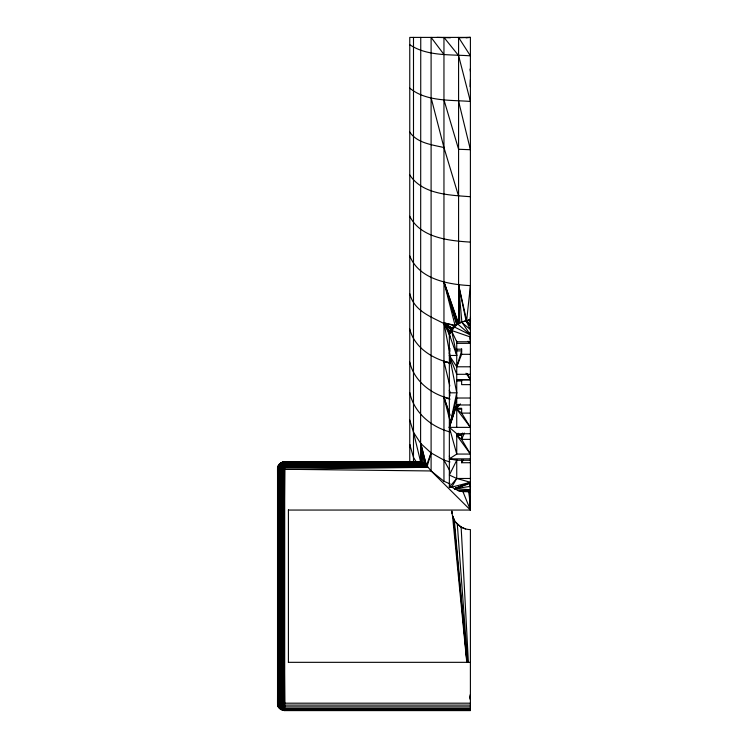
<?xml version="1.0" encoding="UTF-8"?>
<svg xmlns="http://www.w3.org/2000/svg" width="748" height="748" viewBox="0 0 748 748"><rect width="100%" height="100%" fill="white"/><g stroke="black" fill="none" stroke-linecap="round" stroke-linejoin="round"><path stroke-width="1.12" d="M470.399 460.263L456.738 460.263L449.352 458.861L456.738 454.064L449.352 427.36L456.738 392.822L449.352 355.459L456.738 355.459L449.352 334.468L454.457 327.026L458.58 323.388L458.58 37.4L470.399 55.848C450.268 54.324 427.155 56.437 409.764 44.712M451.998 513.409L451.876 511.071C451.857 520.954 460.45 529.678 470.399 529.584L470.399 710.6L284.689 710.6C280.846 710.637 276.956 707.187 277.536 703.185L278.256 469.183C277.704 465.228 280.565 461.572 284.689 461.75L420.6 461.787C425.247 463.012 428.202 467.472 431.1 470.959L470.399 510.052L470.399 37.4L409.764 37.4L409.764 461.75M420.75 37.4L420.6 461.787L284.689 462.002L281.903 463.695L280.977 469.183L280.977 703.185L278.256 706.897L277.536 705.102L277.536 467.266L279.443 463.947L282.482 466.986L282.772 469.183L280.977 703.185L281.903 708.674L284.689 710.348L279.443 708.431L277.536 703.185L470.399 703.185M279.443 708.431L282.482 705.383L282.772 703.185L284.689 469.183L427.192 467.304M470.436 319.228L470.399 321.677L470.483 318.115M470.109 86.581L470.399 79.587M470.099 485.77L470.146 484.685L470.399 490.501L457.935 490.501L451.717 487.144L449.352 487.144L449.352 332.149L451.886 328.054L453.223 327.521L451.886 328.054C436.804 318.19 414.654 313.889 409.764 293.627M470.399 488.481L470.483 486.359L454.457 488.725L470.399 482.292L456.738 478.477L449.352 475.045L456.738 460.263M470.127 322.706L470.399 317.171M456.738 355.459L451.586 330.476L451.764 328.213L443.957 322.874L449.875 354.15M468.678 319.798L470.483 320.359L470.399 325.754L466.649 320.696L470.399 285.624C448.071 284.492 419.039 279.219 409.764 255.938M449.978 348.465L449.352 353.065L449.922 358.872M470.399 705.102L284.689 705.102L282.772 703.185L280.977 469.183L278.256 465.471L277.536 469.183L278.583 706.654L282.772 710.348L470.399 710.348M470.399 486.565L470.399 483.283L454.457 488.725L470.399 489.716M449.819 350.793L449.352 353.065L449.838 355.291M470.399 433.737L456.738 433.737L449.352 427.36L456.738 398.02L470.399 398.02M282.772 710.348L284.689 708.431L470.399 708.431M461.638 409.203L456.738 409.203L461.638 413.111L470.399 427.379L449.352 427.36L456.738 404.425M449.352 427.36L456.738 404.977L470.399 404.977M409.764 420.049L413.494 432.307L420.75 443.48L423.059 462.741L284.689 463.947L282.809 464.658L280.163 467.285L279.443 469.183L279.443 703.185L281.332 706.533L284.689 708.431M461.638 348.849L461.638 354.309L456.738 366.791L470.399 366.791M470.399 413.111L461.638 413.111L461.638 408.296L456.738 408.296L458.365 404.275M470.399 706.897L284.689 706.897L281.903 708.674L278.583 706.654L277.536 705.102L279.443 703.185L280.977 469.183L282.482 466.986L427.192 466.256L431.1 452.951L426.454 465.471L284.689 465.471L282.809 464.658L283.595 462.862L421.629 461.993L420.75 443.48L431.1 452.951L443.957 460.114L449.997 461.974M456.738 433.737L456.738 454.064L470.399 454.064L461.638 439.375L464.405 433.073M277.536 703.185L279.2 705.972L284.689 706.897L282.482 705.383L280.977 703.185L279.443 469.183L277.789 467.35L278.583 465.714L282.772 462.002L421.629 461.993M450.259 484.031L443.957 481.254L431.1 470.959L277.536 469.183L280.406 464.901L281.903 463.695L282.809 464.658M470.399 439.375L461.638 439.375L461.638 434.934L462.731 432.999M470.399 462.731L461.638 462.731L463.386 459.908M280.977 709.637L281.903 708.674M456.738 408.296L460.329 403.855M449.352 487.144L456.738 478.477L456.738 459.506M458.253 433.214L456.738 434.934L461.638 434.934M282.772 703.185L282.772 469.183L284.689 467.266L426.454 465.471L420.75 443.48L424.696 463.938L284.689 465.471L279.2 466.406M451.97 328.026C456.757 322.706 463.882 321.481 470.399 319.555M450.062 336.394L443.957 322.874L454.457 325.698L459.814 322.781L458.58 284.885L466.649 320.696L470.483 320.359L468.557 319.854M449.931 333.945L443.957 322.874L455.055 325.361L460.095 322.659L466.079 320.77L470.399 325.754L466.565 320.733M282.482 466.986L284.689 465.471L426.238 465.284L420.75 443.48M458.58 323.388L443.957 281.968L456.654 324.408L461.853 322.089L458.58 284.885L466.079 320.77L470.399 329.606L461.31 322.07M279.443 463.947L284.689 462.002M278.359 468.098L280.163 467.285M470.399 482.488L454.457 488.725L470.399 482.703M277.517 705.102L278.256 706.897M466.649 320.696L470.399 325.754L466.294 320.77M470.399 482.292L451.717 487.144L456.738 478.477L470.399 478.477M282.482 705.383L284.689 705.102M466.079 37.811L470.399 37.4L458.206 37.793M424.696 463.938L284.689 463.947L283.595 462.862L280.977 462.75M461.853 322.089L470.399 334.917L457.935 324.202L456.906 324.249L443.957 281.968L455.055 325.361M456.738 380.966L461.638 380.956M470.399 341.78L456.738 341.78L450.894 329.447L443.957 322.874L450.016 331.99M456.738 343.341L470.399 343.341L469.146 341.415M456.738 349.194L461.638 349.194M456.738 350.887L461.638 350.887L456.738 366.791L449.352 355.459L456.738 374.309L470.399 374.309M461.638 354.309L470.399 354.309M456.738 379.61L470.399 379.61L467.472 373.617M456.738 379.9L470.399 379.9M470.399 384.64L461.638 384.64L461.638 379.9M449.352 392.822L456.738 392.822M470.399 454.064L456.738 435.308L461.638 435.308M449.352 458.861L470.399 458.861M284.689 462.75L423.059 462.741M284.689 467.266L428.193 467.304M449.352 486.855L452.39 486.855M462.956 491.67L457.935 490.501L470.399 491.707L462.956 491.67L470.399 510.052L288.41 510.052M288.41 662.326L470.399 662.326M470.399 709.637L284.689 709.637L281.22 709.3L279.2 705.972M436.982 37.4L450.399 37.774M409.764 88.142C426.182 101.765 450.212 99.83 470.399 101.457L458.58 55.558L443.957 37.4L443.957 481.254M409.764 174.929C422.274 194.433 449.511 195.125 470.399 196.715M470.399 242.109C448.865 240.734 420.535 237.883 409.764 216.284M457.935 490.501L468.987 491.679L470.399 510.052L469.202 491.679M458.58 196.163L443.957 147.543C431.989 144.757 417.206 143.139 409.764 132.106M449.613 398.525C431.418 394.43 413.953 381.022 409.764 362.144M409.764 329.12C414.401 347.736 432.774 358.993 450.455 362.995M449.819 385.921L443.957 361.387L449.38 362.836M470.024 334.786L470.071 332.673M449.997 431.951C431.072 426.958 413.672 412.326 409.764 392.522M443.957 361.387L449.389 363.042M449.997 399.208L443.957 397.244L449.903 420.591M451.586 330.476L451.586 328.409L443.957 322.874L451.586 330.476L470.399 336.993M277.789 467.35L278.583 465.714L280.406 464.901L281.22 463.077L281.903 463.695M420.6 461.787L413.494 432.307M456.205 522.74L461.133 527.097L465.593 528.958M278.359 704.279L280.163 705.074M470.399 334.917L454.457 327.026L454.457 325.698M283.595 462.862L282.772 462.002M456.738 435.308L461.638 439.375M468.005 341.21L470.399 343.341M466.78 662.279L452.531 515.877L454.363 520.337L467.061 662.242M443.957 54.473L431.1 37.4L431.1 470.959M456.738 409.203L470.399 427.379M466.013 373.224L470.399 379.61M416.15 461.75L413.494 457.439L409.764 444.555L410.381 447.996M443.957 460.114L449.819 470.866M282.809 707.72L283.595 709.525M452.531 515.877L453.625 518.551L466.958 662.354M450.081 392.214L449.352 390.222L449.959 395.944M449.997 414.878L443.957 397.244L449.875 415.626M458.094 323.547L443.957 281.968L457.935 324.202M443.957 99.83L458.58 149.273L470.399 149.722L458.58 101.13M431.1 97.736L443.957 147.543M449.352 455.962L449.903 459.3M470.099 69.059L470.399 71.378M470.137 338.087L470.399 340.396L470.099 335.908M470.23 484.18L470.399 485.817M470.165 697.145L470.399 699.464L470.146 694.808M470.399 699.464L470.137 695.986M457.299 524.17L467.622 662.317M461.133 527.106L468.388 662.195M282.772 469.183L284.689 703.185M461.638 459.478L461.638 462.731M456.738 341.116L456.738 427.379M413.494 37.4L413.494 461.75M288.41 509.874L288.41 662.494M284.689 461.75L284.689 710.6M278.256 469.183L278.256 703.185"/></g></svg>
